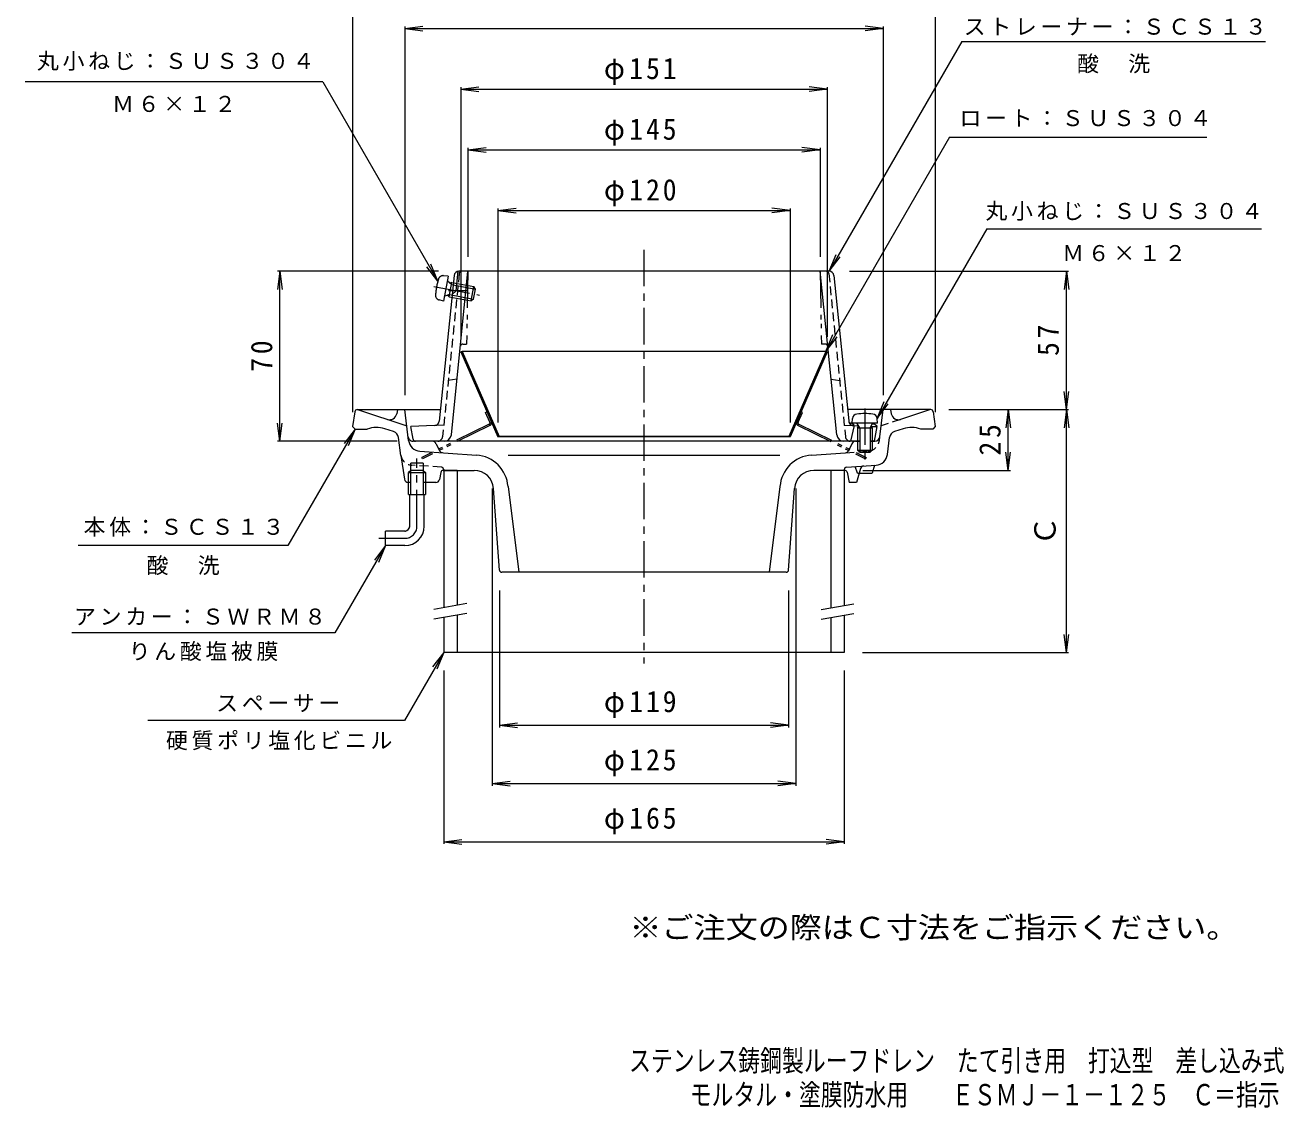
# Model space of a CAD drawing. Units: millimetres, scale not verified, with parts at other scales. Extents: x -290 to 229, y -346 to 326.
# Drawn here: x -290 to 229, y -346 to 100 of the extents above; entities that cross this region are included whole.
import ezdxf
from ezdxf.enums import TextEntityAlignment as Align

# ---------------------------------------------------------------- set-up
doc = ezdxf.new("R2010")
doc.units = ezdxf.units.MM
doc.header["$LTSCALE"] = 3
for name, pattern in [('CHAIN1', [8, 5, -1, 1, -1]), ('DASHED1', [1.8, 1.2, -0.6]), ('DOUBLE_CHAIN1', [8.8, 5, -1, 0.6, -0.6, 0.6, -1]), ('DOUBLE_CHAIN2', [12.8, 9, -1, 0.6, -0.6, 0.6, -1])]:
    doc.linetypes.add(name, pattern=pattern)
for name, color, linetype, lineweight in [('0-0_通り芯', 3, 'Continuous', 9), ('0-2_仕上', 6, 'Continuous', 9), ('0-3_建具', 4, 'Continuous', 9), ('0-4_その他', 7, 'Continuous', 9), ('0-5_寸法', 7, 'Continuous', 9), ('0-6_ハッチ', 2, 'DOUBLE_CHAIN1', 9)]:
    doc.layers.add(name, color=color, linetype=linetype, lineweight=lineweight)
doc.layers.add('F-5_F-5ﾚｲﾔ', color=6, linetype='Continuous')
doc.styles.add('ＭＳ ゴシック', font='')
doc.styles.get('ＭＳ ゴシック').set_extended_font_data('MS Gothic')

msp = doc.modelspace()

# ---------------------------------------------------------------- linework, layer by layer
at = {"layer": '0-0_通り芯', "linetype": 'CHAIN1'}
for p, q in [((-34.613, 7.452), (-34.613, -163.043)), ((-128.113, -106.44), (-128.113, -78.576)), ((-143.838, -111.44), (-133.113, -111.44))]:
    msp.add_line(p, q, dxfattribs=at)
at = {"layer": '0-0_通り芯'}
for p, q in [((-152.731, -58.44), (-118.446, -58.44)), ((-152.613, -58.44), (-132.303, -65.039)), ((-136.114, -58.44), (-136.456, -60.164)), ((-131.555, -71.136), (-133.113, -58.44)), ((83.504, -58.44), (49.229, -58.44)), ((62.506, -69.684), (63.886, -58.44)), ((66.887, -58.44), (67.229, -60.164)), ((83.386, -58.44), (71.098, -62.433)), ((-153.614, -66.44), (-148.614, -66.44)), ((-137.78, -67.465), (-141.391, -66.292)), ((72.164, -66.292), (68.554, -67.465)), ((84.387, -66.44), (79.387, -66.44)), ((-134.829, -77.293), (-135.73, -69.953)), ((51.058, -72.493), (49.692, -75.106)), ((52.49, -71.44), (54.245, -71.44)), ((58.505, -71.44), (60.521, -71.44)), ((65.648, -76.918), (66.503, -69.953)), ((-134.829, -77.293), (-133.27, -87.116)), ((-126.941, -75.514), (-103.609, -77.146)), ((-90.621, -77.146), (21.394, -77.146)), ((34.382, -77.146), (48.365, -76.168)), ((-125.563, -80.44), (-130.663, -80.44)), ((-130.663, -93.44), (-130.663, -80.44)), ((-125.563, -80.44), (-125.563, -93.44)), ((48.817, -82.151), (61.034, -81.297)), ((54.589, -82.72), (52.887, -88.403)), ((60.387, -81.342), (59.387, -84.622)), ((-130.663, -83.44), (-131.563, -84.34)), ((-131.563, -84.34), (-124.663, -84.34)), ((-131.563, -93.44), (-131.563, -84.34)), ((-125.563, -83.44), (-130.663, -83.44)), ((-125.563, -83.44), (-124.663, -84.34)), ((-124.663, -84.34), (-124.663, -93.44)), ((-118.318, -84.261), (-118.861, -87.251)), ((-117.334, -83.44), (-104.562, -83.44)), ((48.068, -83.44), (35.336, -83.44)), ((47.887, -83.149), (47.887, -83.44)), ((49.048, -84.242), (49.887, -88.403)), ((53.387, -84.622), (59.387, -84.622)), ((-130.663, -88.44), (-131.781, -88.44)), ((-120.329, -88.44), (-125.563, -88.44)), ((-94.18, -124.511), (-96.583, -90.87)), ((-90.621, -90.114), (-86.113, -125.44)), ((21.394, -90.114), (16.887, -125.44)), ((24.953, -124.511), (27.356, -90.87)), ((52.887, -88.403), (49.887, -88.403)), ((-131.563, -93.44), (-124.663, -93.44)), ((-131.113, -106.44), (-131.113, -93.44)), ((-125.113, -106.44), (-125.113, -93.44)), ((-133.113, -108.44), (-141.113, -108.44)), ((23.955, -125.44), (-93.182, -125.44))]:
    msp.add_line(p, q, dxfattribs=at)
at = {"layer": '0-0_通り芯', "linetype": 'DASHED1'}
for p, q in [((71.098, -62.433), (63.076, -65.039)), ((62.328, -71.136), (62.506, -69.684)), ((48.364, -76.156), (57.713, -75.502)), ((-118.044, -82.151), (-130.261, -81.297)), ((53.387, -84.622), (52.387, -81.901)), ((-117.113, -83.149), (-117.113, -83.44))]:
    msp.add_line(p, q, dxfattribs=at)
at = {"layer": '0-0_通り芯', "linetype": 'DOUBLE_CHAIN2'}
for p, q in [((-121.717, -71.44), (-129.748, -71.44)), ((-120.285, -72.493), (-118.782, -75.423))]:
    msp.add_line(p, q, dxfattribs=at)
at = {"layer": '0-0_通り芯'}
for points in [[(-153.723, -59.316), (-154.614, -65.44), (-153.614, -66.44)], [(84.496, -59.316), (85.387, -65.44), (84.387, -66.44)], [(-133.113, -114.44), (-141.113, -114.44), (-141.113, -108.44)]]:
    msp.add_lwpolyline(points, dxfattribs=at)
for centre, radius, start, end in [((-152.731, -59.44), 1, 90, 172.8746), ((-139.398, -59.579), 3, 251.99994, 348.7693), ((70.171, -59.579), 3, 191.2307, 288.00006), ((83.504, -59.44), 1, 7.1254, 90), ((-144.79, -76.754), 11, 72.00029, 110.34154), ((75.563, -76.754), 11, 69.65846, 107.99971), ((-138.708, -70.318), 3, 7.00043, 72.00015), ((-126.592, -70.527), 5, 186.99902, 266.00024), ((52.49, -72.94), 1.5, 90, 162.6731), ((60.521, -69.44), 2, 270, 353.00002), ((69.481, -70.318), 3, 107.99985, 172.99957), ((-104.586, -91.112), 14, 4.08563, 85.99994), ((35.359, -91.112), 14, 94.00006, 175.91437), ((48.26, -74.66), 1.5, 274.00117, 342.67337), ((60.685, -76.309), 5, 273.99976, 352.99933), ((48.887, -83.149), 1, 93.99933, 180), ((56.026, -83.151), 1.5, 94, 163.32381), ((-131.781, -86.94), 1.5, 186.76208, 270), ((-120.329, -86.94), 1.5, 270, 348.02353), ((-117.334, -84.44), 1, 90, 169.70268), ((-104.562, -91.44), 8, 4.0858, 90), ((35.336, -91.44), 8, 90, 175.9142), ((48.068, -84.44), 1, 11.39172, 90), ((-133.113, -106.44), 2, 270, 0), ((-133.113, -106.44), 8, 270, 0), ((-93.182, -124.44), 1, 184.08376, 270), ((23.955, -124.44), 1, 270, 355.91624)]:
    msp.add_arc(centre, radius, start, end, dxfattribs=at)
at = {"layer": '0-0_通り芯', "linetype": 'DOUBLE_CHAIN2'}
for centre, radius, start, end in [((-129.748, -69.44), 2, 186.99998, 270), ((-121.717, -72.94), 1.5, 17.3269, 90), ((-117.487, -74.659), 1.5, 210.53842, 265.99883)]:
    msp.add_arc(centre, radius, start, end, dxfattribs=at)
at = {"layer": '0-0_通り芯', "linetype": 'DASHED1'}
for centre, radius, start, end in [((57.365, -70.527), 5, 273.99976, 353.00098), ((-129.912, -76.309), 5, 187.00067, 266.00024), ((-118.113, -83.149), 1, 0, 85.99966)]:
    msp.add_arc(centre, radius, start, end, dxfattribs=at)
at = {"layer": '0-0_通り芯', "linetype": 'CHAIN1'}
for radius in [2, 5]:
    msp.add_arc((-133.113, -106.44), radius, 270, 0, dxfattribs=at)
at = {"layer": '0-2_仕上'}
for p, q in [((-112.82, -3.237), (-118.933, -63.22)), ((-113.967, -68.744), (-107.108, -1.44)), ((-111.944, -9.44), (-111.129, -1.44)), ((41.614, -1.44), (-110.83, -1.44)), ((44.751, -68.744), (37.892, -1.44)), ((43.603, -3.237), (49.702, -63.074)), ((-111.944, -9.44), (-113.605, -10.94)), ((-120.836, -65.015), (-130.608, -65.44)), ((-129.748, -70.604), (-130.608, -65.44)), ((51.892, -65.027), (50.392, -71.44)), ((53.196, -64.083), (50.653, -63.972)), ((51.892, -65.027), (50.892, -63.982)), ((60.392, -64.395), (59.402, -64.352)), ((61.392, -65.44), (60.392, -64.395)), ((60.392, -71.44), (61.392, -65.44)), ((54.245, -71.44), (-128.761, -71.44)), ((60.392, -71.44), (58.505, -71.44))]:
    msp.add_line(p, q, dxfattribs=at)
at = {"layer": '0-2_仕上', "linetype": 'DASHED1'}
for p, q in [((-110.718, -2.339), (-117.577, -69.643)), ((41.501, -2.339), (48.361, -69.643)), ((-111.643, -45.94), (-115.212, -46.44)), ((42.427, -45.94), (45.996, -46.44)), ((-117.089, -64.852), (-121.041, -65.024)), ((47.872, -64.852), (51.824, -65.024)), ((51.619, -65.015), (53.773, -65.109)), ((59.021, -65.337), (61.392, -65.44))]:
    msp.add_line(p, q, dxfattribs=at)
at = {"layer": '0-2_仕上', "color": 4, "linetype": 'DOUBLE_CHAIN1'}
for p, q in [((-115.237, -3.437), (-117.211, -13.75)), ((-115.237, -3.437), (-117.137, -3.243)), ((-121.168, -7.647), (-102.411, -11.238)), ((-113.859, -6.878), (-115.5, -5.493)), ((-114.823, -11.916), (-113.695, -6.023)), ((-113.695, -6.023), (-114.528, -6.313)), ((-113.859, -6.878), (-104.037, -8.758)), ((-113.695, -6.023), (-104.728, -7.74)), ((-105.856, -13.633), (-104.728, -7.74)), ((-104.838, -12.942), (-104.037, -8.758)), ((-104.037, -8.758), (-104.728, -7.74)), ((-117.211, -13.75), (-119.049, -13.229)), ((-114.66, -11.062), (-116.697, -11.743)), ((-114.823, -11.916), (-115.491, -11.34)), ((-114.823, -11.916), (-105.856, -13.633)), ((-114.66, -11.062), (-104.838, -12.942)), ((-104.838, -12.942), (-105.856, -13.633))]:
    msp.add_line(p, q, dxfattribs=at)
at = {"layer": '0-2_仕上', "linetype": 'DOUBLE_CHAIN1'}
for p, q in [((-107.108, -1.44), (-107.68, -31.44)), ((37.892, -1.44), (38.464, -31.44)), ((-109.262, -31.44), (-107.68, -31.44)), ((40.046, -31.44), (38.464, -31.44))]:
    msp.add_line(p, q, dxfattribs=at)
at = {"layer": '0-2_仕上', "linetype": 'CHAIN1'}
msp.add_line((-107.321, -9.44), (-115.068, -9.44), dxfattribs=at)
at = {"layer": '0-2_仕上', "color": 4}
for p, q in [((51.125, -63.949), (51.292, -62.046)), ((61.625, -63.949), (61.459, -62.046)), ((61.625, -63.949), (51.125, -63.949)), ((54.245, -65.949), (53.193, -64.077)), ((53.375, -65.949), (53.816, -65.186)), ((53.375, -65.949), (59.375, -65.949)), ((53.375, -65.949), (53.375, -75.08)), ((54.245, -65.949), (54.245, -75.949)), ((58.505, -65.949), (59.557, -64.077)), ((58.505, -65.949), (58.505, -75.949)), ((59.375, -65.949), (58.934, -65.186)), ((59.375, -65.949), (59.375, -75.08)), ((54.245, -75.949), (53.375, -75.08)), ((53.375, -75.08), (59.375, -75.08)), ((54.245, -75.949), (58.505, -75.949)), ((58.505, -75.949), (59.375, -75.08))]:
    msp.add_line(p, q, dxfattribs=at)
at = {"layer": '0-2_仕上', "color": 4, "linetype": 'CHAIN1'}
msp.add_line((56.375, -57.905), (56.375, -79.291), dxfattribs=at)
at = {"layer": '0-2_仕上', "color": 4, "linetype": 'DOUBLE_CHAIN1'}
for centre, radius, start, end in [((-90.589, -13.501), 30, 162.82484, 175.50124), ((-117.341, -5.233), 2, 84.16302, 162.82487), ((-115.339, -5.301), 0.25, 169.16304, 229.83386), ((-118.503, -11.305), 2, 175.50121, 254.16306), ((-116.617, -11.98), 0.25, 108.49222, 169.16304)]:
    msp.add_arc(centre, radius, start, end, dxfattribs=at)
at = {"layer": '0-2_仕上'}
for centre, radius, start, end in [((-110.83, -3.44), 2, 90, 174.18127), ((41.614, -3.44), 2, 5.81963, 90), ((-120.923, -63.017), 2, 272.48907, 354.18027), ((50.696, -62.973), 1, 185.81873, 267.51088), ((-128.761, -70.44), 1, 189.46085, 270), ((-116.952, -68.44), 3, 270, 354.18134), ((47.735, -68.44), 3, 185.81866, 270), ((59.545, -70.44), 1, 270, 350.53932)]:
    msp.add_arc(centre, radius, start, end, dxfattribs=at)
at = {"layer": '0-2_仕上', "linetype": 'DASHED1'}
for centre, radius, start, end in [((-109.723, -2.44), 1, 90, 174.18127), ((40.507, -2.44), 1, 5.81873, 90), ((51.706, -63.017), 2, 185.81963, 267.50992), ((-119.567, -69.44), 2, 270, 354.18033), ((50.35, -69.44), 2, 185.81967, 270)]:
    msp.add_arc(centre, radius, start, end, dxfattribs=at)
at = {"layer": '0-2_仕上', "linetype": 'DOUBLE_CHAIN1'}
for centre, start, end in [((-109.262, -32.44), 90, 174.18137), ((40.046, -32.44), 5.81863, 90)]:
    msp.add_arc(centre, 1, start, end, dxfattribs=at)
at = {"layer": '0-2_仕上', "color": 4}
for centre, radius, start, end in [((53.284, -62.221), 2, 96.33817, 175.00002), ((56.375, -90.049), 30, 83.6618, 96.3382), ((59.466, -62.221), 2, 4.99998, 83.66183), ((52.975, -64.199), 0.25, 29.32918, 90), ((59.775, -64.199), 0.25, 90, 150.67082)]:
    msp.add_arc(centre, radius, start, end, dxfattribs=at)
at = {"layer": '0-3_建具'}
for p, q in [((-111.613, -83.44), (-117.113, -83.44)), ((-117.113, -83.44), (-117.113, -139.868)), ((-111.613, -83.44), (-111.613, -138.899)), ((47.887, -83.44), (42.387, -83.44)), ((42.387, -83.44), (42.387, -140.045)), ((47.887, -83.44), (47.887, -139.075)), ((-117.113, -143.93), (-117.113, -158.44)), ((-111.613, -142.96), (-111.613, -158.44)), ((42.387, -144.106), (42.387, -158.44)), ((47.887, -143.137), (47.887, -158.44)), ((47.887, -158.44), (-117.113, -158.44))]:
    msp.add_line(p, q, dxfattribs=at)
at = {"layer": '0-3_建具', "color": 7}
for p, q in [((-121.113, -140.574), (-107.613, -138.193)), ((38.387, -140.75), (51.887, -138.37)), ((-121.113, -144.635), (-107.613, -142.255)), ((38.387, -144.812), (51.887, -142.431))]:
    msp.add_line(p, q, dxfattribs=at)
at = {"layer": '0-4_その他'}
for p, q in [((-154.614, 124.46), (-154.614, -59.44)), ((85.387, 124.46), (85.387, -59.44)), ((-133.113, 98.56), (-125.678, 99.539)), ((-133.113, 99.46), (-133.113, -52.44)), ((-133.113, 98.56), (63.886, 98.56)), ((-133.113, 98.56), (-125.678, 97.581)), ((63.886, 98.56), (56.451, 99.539)), ((63.886, 98.56), (56.451, 97.581)), ((63.886, 99.46), (63.886, -52.44)), ((-110.108, 73.56), (-102.672, 74.539)), ((-110.108, 74.46), (-110.108, -28.44)), ((-110.108, 73.56), (40.892, 73.56)), ((-110.108, 73.56), (-102.672, 72.581)), ((40.892, 73.56), (33.456, 74.539)), ((40.892, 73.56), (33.456, 72.581)), ((40.892, 74.46), (40.892, -28.44)), ((-107.108, 48.56), (-99.672, 49.539)), ((-107.108, 49.46), (-107.108, 4.56)), ((-107.108, 48.56), (37.892, 48.56)), ((-107.108, 48.56), (-99.672, 47.581)), ((37.892, 48.56), (30.456, 49.539)), ((37.892, 48.56), (30.456, 47.581)), ((37.892, 49.46), (37.892, 4.56)), ((-94.758, 23.56), (-87.322, 24.539)), ((-94.758, 24.46), (-94.758, -63.681)), ((-94.758, 23.56), (25.542, 23.56)), ((-94.758, 23.56), (-87.322, 22.581)), ((25.542, 23.56), (18.106, 24.539)), ((25.542, 23.56), (18.106, 22.581)), ((25.542, 24.46), (25.542, -63.681)), ((-184.614, -1.44), (-185.592, -8.876)), ((-119.21, -1.44), (-185.514, -1.44)), ((-184.614, -71.44), (-184.614, -1.44)), ((-184.614, -1.44), (-183.635, -8.876)), ((49.983, -1.44), (140.287, -1.44)), ((139.387, -1.44), (138.408, -8.876)), ((139.387, -58.44), (139.387, -1.44)), ((139.387, -1.44), (140.366, -8.876)), ((139.387, -58.44), (138.408, -51.004)), ((139.387, -58.44), (140.366, -51.004)), ((91.004, -58.44), (140.287, -58.44)), ((115.387, -58.44), (114.408, -65.876)), ((115.387, -83.44), (115.387, -58.44)), ((115.387, -58.44), (116.366, -65.876)), ((139.387, -58.44), (138.408, -65.876)), ((139.387, -158.44), (139.387, -58.44)), ((139.387, -58.44), (140.366, -65.876)), ((-184.614, -71.44), (-185.592, -64.004)), ((-184.614, -71.44), (-183.635, -64.004)), ((-136.279, -71.44), (-185.514, -71.44)), ((115.387, -83.44), (114.408, -76.004)), ((115.387, -83.44), (116.366, -76.004)), ((55.568, -83.44), (116.287, -83.44)), ((-97.113, -90.94), (-97.113, -213.34)), ((27.887, -90.94), (27.887, -213.34)), ((-94.113, -132.94), (-94.113, -189.34)), ((24.887, -132.94), (24.887, -189.34)), ((139.387, -158.44), (138.408, -151.004)), ((139.387, -158.44), (140.366, -151.004)), ((55.387, -158.44), (140.287, -158.44)), ((-117.113, -165.94), (-117.113, -237.34)), ((47.887, -165.94), (47.887, -237.34)), ((-94.113, -188.44), (-86.678, -187.461)), ((-94.113, -188.44), (24.887, -188.44)), ((-94.113, -188.44), (-86.678, -189.419)), ((24.887, -188.44), (17.451, -187.461)), ((24.887, -188.44), (17.451, -189.419)), ((-97.113, -212.44), (-89.678, -211.461)), ((-97.113, -212.44), (27.887, -212.44)), ((-97.113, -212.44), (-89.678, -213.419)), ((27.887, -212.44), (20.451, -211.461)), ((27.887, -212.44), (20.451, -213.419)), ((-117.113, -236.44), (-109.678, -235.461)), ((-117.113, -236.44), (47.887, -236.44)), ((-117.113, -236.44), (-109.678, -237.419)), ((47.887, -236.44), (40.451, -235.461)), ((47.887, -236.44), (40.451, -237.419))]:
    msp.add_line(p, q, dxfattribs=at)
at = {"layer": '0-5_寸法'}
for p, q in [((96.247, 93.188), (221.34, 93.188)), ((-166.866, 76.56), (-289.504, 76.56)), ((91.266, 53.763), (197.238, 53.763)), ((106.574, 16.096), (219.698, 16.096)), ((-119.498, -5.484), (-122.368, 1.445)), ((41.614, -1.44), (46.179, 4.51)), ((40.342, -34.44), (44.908, -28.49)), ((61.459, -62.046), (66.024, -56.096)), ((-153.614, -66.44), (-181.326, -114.44)), ((-153.614, -66.44), (-158.179, -72.39)), ((-153.614, -66.44), (-156.484, -73.369)), ((-181.326, -114.44), (-267.655, -114.44)), ((-141.113, -114.44), (-161.898, -150.44)), ((-141.113, -114.44), (-145.679, -120.39)), ((-141.113, -114.44), (-143.984, -121.369)), ((-161.898, -150.44), (-270.331, -150.44)), ((-117.113, -158.44), (-133.279, -186.44)), ((-117.113, -158.44), (-121.679, -164.39)), ((-117.113, -158.44), (-119.984, -165.369)), ((-133.279, -186.44), (-239.038, -186.44))]:
    msp.add_line(p, q, dxfattribs=at)
for points in [[(96.247, 93.188), (41.614, -1.44), (44.484, 5.489)], [(-166.866, 76.56), (-119.498, -5.484), (-124.064, 0.466)], [(91.266, 53.763), (40.342, -34.44), (43.212, -27.511)], [(106.574, 16.096), (61.459, -62.046), (64.329, -55.117)]]:
    msp.add_lwpolyline(points, dxfattribs=at)
at = {"layer": '0-6_ハッチ', "linetype": 'Continuous'}
for p, q in [((-109.559, -34.44), (-110.108, -34.681)), ((-110.108, -34.681), (-94.758, -69.681)), ((-109.559, -34.44), (-94.209, -69.44)), ((40.342, -34.44), (-109.559, -34.44)), ((40.892, -34.681), (25.542, -69.681)), ((40.342, -34.44), (40.892, -34.681)), ((-94.209, -69.44), (-94.758, -69.681)), ((24.992, -69.44), (-94.209, -69.44))]:
    msp.add_line(p, q, dxfattribs=at)
at = {"layer": '0-6_ハッチ'}
for p, q in [((-99.845, -59.577), (-99.295, -59.336)), ((-98.067, -63.631), (-99.845, -59.577)), ((28.85, -63.631), (30.628, -59.577)), ((30.628, -59.577), (30.079, -59.336)), ((-98.35, -64.41), (-126.124, -78.143)), ((28.868, -64.948), (56.642, -78.681)), ((29.134, -64.41), (56.908, -78.143)), ((56.908, -78.143), (56.642, -78.681))]:
    msp.add_line(p, q, dxfattribs=at)
at = {"layer": '0-6_ハッチ', "linetype": 'Continuous'}
msp.add_lwpolyline([(40.342, -34.44), (24.992, -69.44), (25.542, -69.681), (-94.758, -69.681)], dxfattribs=at)
at = {"layer": '0-6_ハッチ'}
msp.add_lwpolyline([(-98.084, -64.948), (-125.858, -78.681), (-126.124, -78.143)], dxfattribs=at)
for centre, radius, start, end in [((-98.616, -63.872), 0.6, 296.30949, 23.6795), ((-98.616, -63.872), 1.2, 296.30949, 23.6795), ((29.4, -63.872), 1.2, 156.3205, 243.69051), ((29.4, -63.872), 0.6, 156.3205, 243.69051)]:
    msp.add_arc(centre, radius, start, end, dxfattribs=at)

# ---------------------------------------------------------------- texts
at = {"layer": '0-4_その他', "color": 2, "style": 'ＭＳ ゴシック'}
msp.add_text('Ｃ', height=8.798, rotation=90, dxfattribs=at).set_placement((137.587, -114.44), align=Align.BOTTOM_LEFT)
at = {"layer": '0-4_その他', "color": 2, "char_height": 8.798, "attachment_point": 7, "style": 'ＭＳ ゴシック'}
for s, insert in [('\\T1.21;\\W0.95;φ151', (-51.108, 75.36)), ('\\T1.21;\\W0.95;φ145', (-51.108, 50.36)), ('\\T1.21;\\W0.95;φ120', (-51.108, 25.36)), ('\\T1.21;\\W0.95;φ119', (-51.114, -185.44)), ('\\T1.21;\\W0.95;φ125', (-51.113, -209.44)), ('\\T1.21;\\W0.95;φ165', (-51.114, -233.44))]:
    msp.add_mtext(s, dxfattribs=dict(at, insert=insert))
at = {"layer": '0-4_その他', "color": 2, "char_height": 8.798, "attachment_point": 7, "rotation": 90, "style": 'ＭＳ ゴシック'}
for s, insert in [('\\T1.27;\\W0.95;57', (136.387, -36.315)), ('\\T1.27;\\W0.95;70', (-187.614, -42.815)), ('\\T1.27;\\W0.95;25', (112.387, -77.315))]:
    msp.add_mtext(s, dxfattribs=dict(at, insert=insert))
at = {"layer": '0-5_寸法', "char_height": 6.598, "attachment_point": 7, "style": 'ＭＳ ゴシック'}
for s, insert in [('\\T1.17;ストレーナー：ＳＣＳ１３', (97.108, 95.704)), ('\\T1.17;丸小ねじ：ＳＵＳ３０４', (-284.621, 81.191)), ('\\T1.17;酸\u3000洗', (143.793, 80.106)), ('\\T1.17;Ｍ６×１２', (-253.685, 64.098)), ('\\T1.17;ロート：ＳＵＳ３０４', (95.351, 58.098)), ('\\T1.17;丸小ねじ：ＳＵＳ３０４', (106.052, 19.355)), ('\\T1.17;Ｍ６×１２', (137.636, 2.654)), ('\\T1.17;本体：ＳＣＳ１３', (-265.435, -110.711)), ('\\T1.17;酸\u3000洗', (-239.491, -126.624)), ('\\T1.17;アンカー：ＳＷＲＭ８', (-269.343, -147.318)), ('\\T1.17;りん酸塩被膜', (-246.865, -162.018)), ('\\T1.17;スペーサー', (-210.799, -183.05)), ('\\T1.17;硬質ポリ塩化ビニル', (-231.497, -198.749))]:
    msp.add_mtext(s, dxfattribs=dict(at, insert=insert))
at = {"layer": 'F-5_F-5ﾚｲﾔ', "color": 2, "style": 'ＭＳ ゴシック', "width": 1.1}
msp.add_text('※ご注文の際はＣ寸法をご指示ください。', height=8.798, dxfattribs=at).set_placement((-40.602, -278.788), align=Align.BOTTOM_LEFT)
at = {"layer": 'F-5_F-5ﾚｲﾔ', "style": 'ＭＳ ゴシック', "width": 0.75}
for s, p in [('ステンレス鋳鋼製ルーフドレン\u3000たて引き用\u3000打込型\u3000差し込み式', (-40.78, -333.643)), ('モルタル・塗膜防水用\u3000\u3000ＥＳＭＪ－１－１２５\u3000Ｃ＝指示', (-15.775, -347.667))]:
    msp.add_text(s, height=8.798, dxfattribs=at).set_placement(p, align=Align.BOTTOM_LEFT)

doc.saveas('drawing.dxf')
